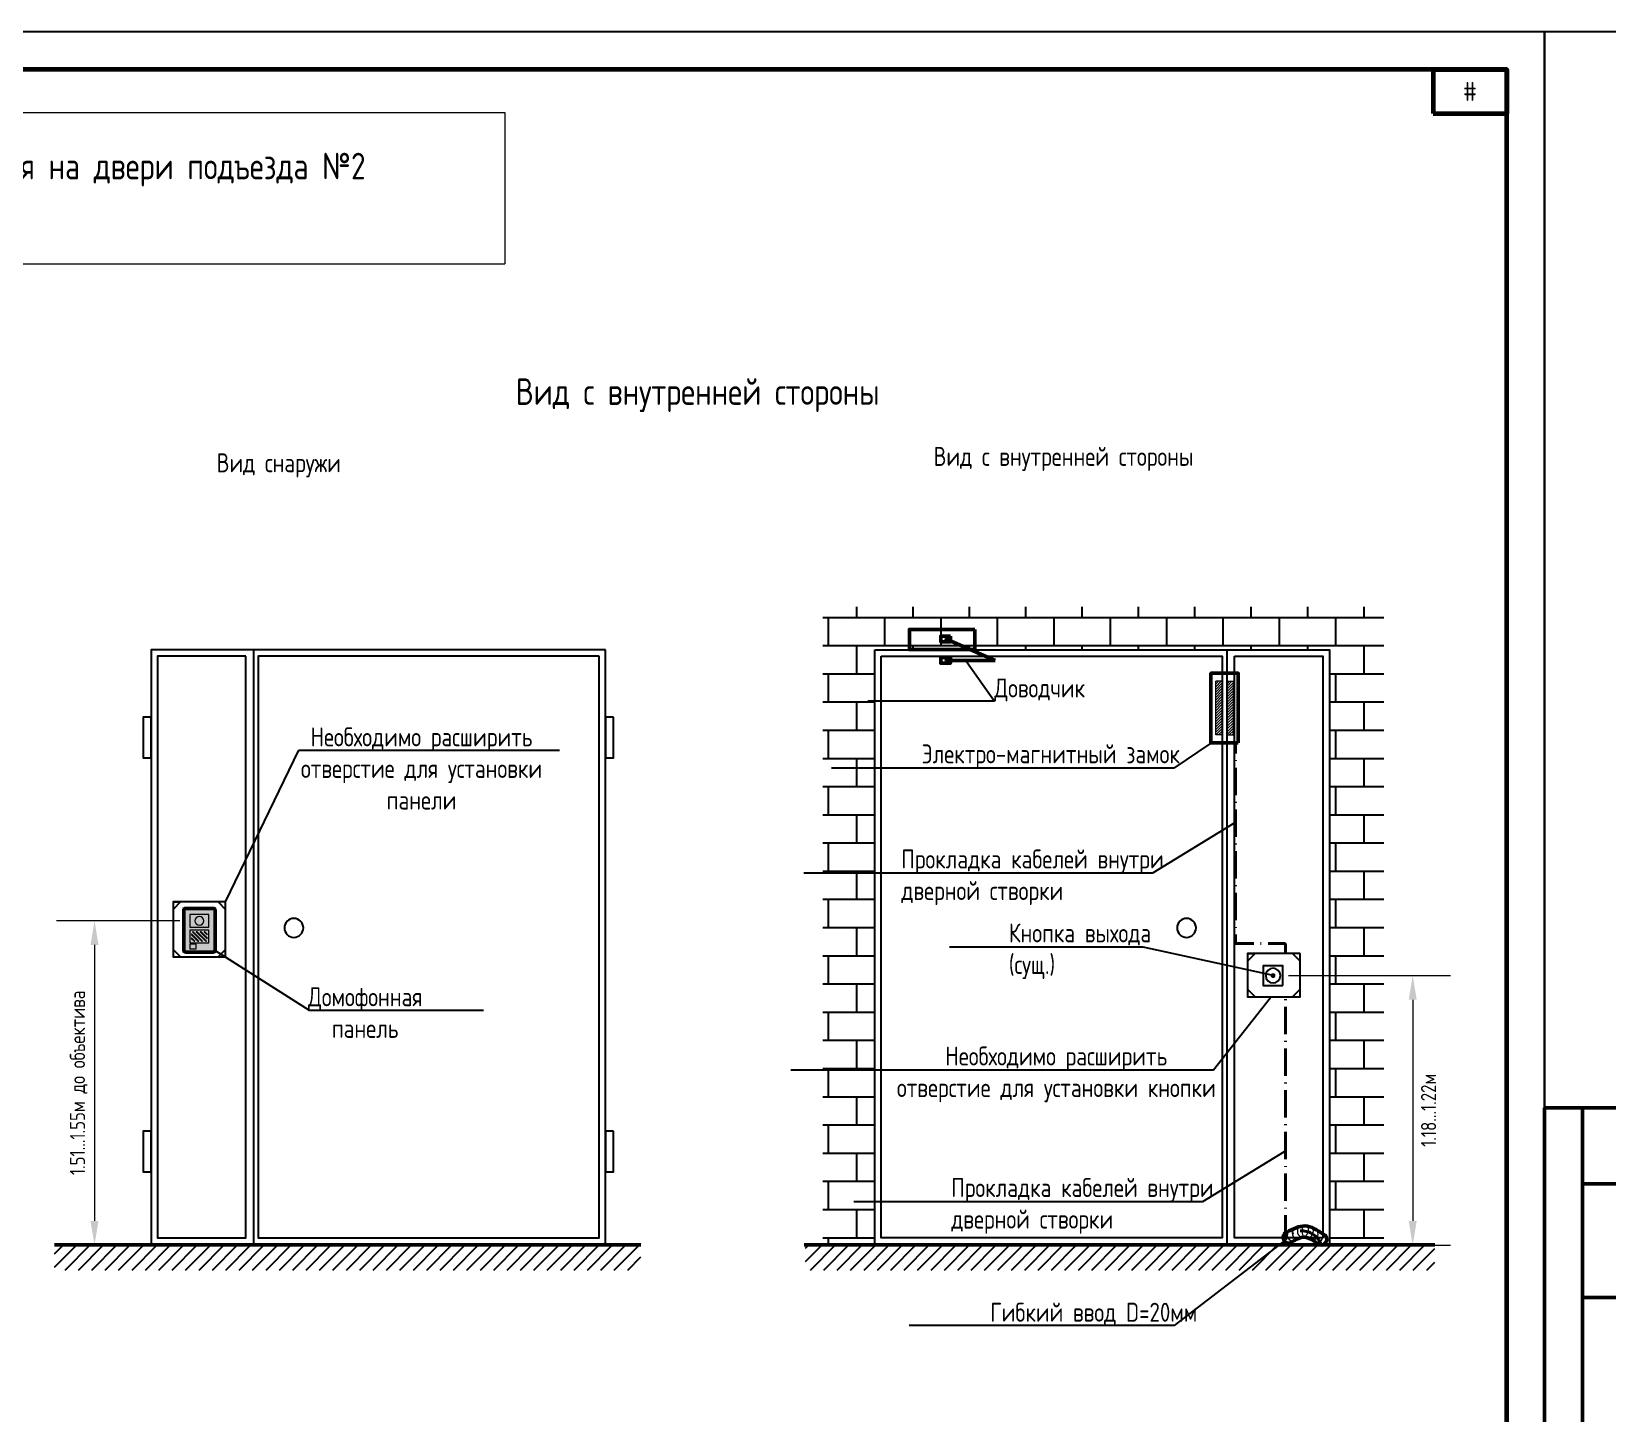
# Model space of a CAD drawing. Header units: millimetres. Extents: x -211 to 10565, y -2293 to 2244.
# Drawn here: x 941.2 to 1149.2, y 2061.8 to 2244.1 of the extents above; entities that cross this region are included whole.
import ezdxf
from ezdxf import colors
from ezdxf.entities.mleader import LeaderData, LeaderLine
from ezdxf.enums import TextEntityAlignment as Align
from ezdxf.math import Vec2, Vec3

# ---------------------------------------------------------------- set-up
doc = ezdxf.new("R2010")
doc.units = ezdxf.units.MM
doc.linetypes.add('ACAD_ISO10W100', pattern=[18, 12, -3, 0, -3])
for name, color, linetype, lineweight in [('(034) Оформление_0', 7, 'Continuous', 9), ('Домофония схемы', 7, 'Continuous', 40), ('Оборудование проектир.', 7, 'Continuous', 50)]:
    doc.layers.add(name, color=color, linetype=linetype, lineweight=lineweight)
for name, color, linetype in [('_', 7, 'Continuous'), ('Выноски и подписи', 7, 'Continuous'), ('Дополнительные схемы', 7, 'Continuous'), ('Планы', 7, 'Continuous')]:
    doc.layers.add(name, color=color, linetype=linetype)
doc.layers.add('ВЭ', color=7, linetype='Continuous', plot=False)
doc.styles.get("Standard").update_dxf_attribs({"font": 'gost.TTF'})
doc.dimstyles.get("Standard").update_dxf_attribs({"dimtxt": 2.5, "dimasz": 3, "dimexe": 5, "dimexo": 2, "dimgap": 2, "dimtad": 1, "dimdec": 1, "dimrnd": 1, "dimzin": 0, "dimdsep": 46, "dimtxsty": 'Standard', "dimcen": 2, "dimadec": 0, "dimazin": 0, "dimtfac": 1, "dimtdec": 1, "dimtofl": 0, "dimtmove": 0, "dimatfit": 3, "dimfxl": 1, "dimtolj": 1, "dimtzin": 0, "dimarcsym": 0})
pattern_1 = [(45, (0, 0), (-0.176777, 0.176777), [])]

# ---------------------------------------------------------------- blocks, each defined once
blk = doc.blocks.new('*T333')
at = {"layer": '(034) Оформление_0', "color": 0, "lineweight": 50, "transparency": 16777216}
for p, q in [((0, 0), (0, 65)), ((0, 65), (20, 65)), ((5, 0), (5, 65)), ((10, 0), (10, 65)), ((15, 0), (15, 65)), ((20, 0), (20, 65)), ((5, 55), (20, 55)), ((5, 40), (20, 40)), ((5, 20), (20, 20)), ((0, 0), (20, 0))]:
    blk.add_line(p, q, dxfattribs=at)
at = {"layer": '(034) Оформление_0', "color": 0, "transparency": 16777216, "insert": (2.5, 2), "char_height": 2.5, "width": 61, "attachment_point": 4, "rotation": 90}
blk.add_mtext('Согласованно', dxfattribs=at)
blk = doc.blocks.new('*U332')
at = {"layer": '(034) Оформление_0'}
blk.add_lwpolyline([(420, 297), (0, 297), (0, 0), (420, 0)], close=True, dxfattribs=at)
blk.add_blockref('*T333', (0, 90))
blk = doc.blocks.new('*T331')
at = {"lineweight": 60, "transparency": 16777216}
for p, q in [((0, 0), (9.69, 0)), ((0, 0), (0, -5.814)), ((9.69, 0), (9.69, -5.814)), ((0, -5.814), (9.69, -5.814))]:
    blk.add_line(p, q, dxfattribs=at)
at = {"color": 0, "transparency": 16777216, "insert": (4.845, -2.907), "char_height": 2.5, "width": 9.69, "attachment_point": 5}
blk.add_mtext('#', dxfattribs=at)
blk = doc.blocks.new('*U329')
at = {"layer": '(034) Оформление_0'}
blk.add_lwpolyline([(420, 297), (0, 297), (0, 0), (420, 0)], close=True, dxfattribs=at)
at = {"layer": '(034) Оформление_0', "lineweight": 60}
blk.add_lwpolyline([(415, 5), (415, 292), (20, 292), (20, 5)], close=True, dxfattribs=at)
blk.add_blockref('*T331', (405.31, 292))
blk = doc.blocks.new('*D335')
at = {"layer": 'Defpoints', "color": 0, "transparency": 16777216}
for p in [(1105.05, 2119.57), (1112.45, 2084.02), (1123.45, 2084.02)]:
    blk.add_point(p, dxfattribs=at)
at = {"layer": 'Выноски и подписи', "color": 0, "lineweight": 0, "transparency": 16777216}
for p, q in [((1107.05, 2119.57), (1128.45, 2119.57)), ((1123.45, 2116.39), (1123.45, 2087.2)), ((1114.45, 2084.02), (1128.45, 2084.02))]:
    blk.add_line(p, q, dxfattribs=at)
at = {"layer": 'Выноски и подписи', "color": 0, "transparency": 16777216}
for points in [[(1122.92, 2116.39), (1123.98, 2116.39), (1123.45, 2119.57)], [(1122.92, 2087.2), (1123.98, 2087.2), (1123.45, 2084.02)]]:
    blk.add_solid(points, dxfattribs=at)
at = {"layer": 'Выноски и подписи', "color": 0, "transparency": 16777216, "insert": (1125.54, 2101.8), "char_height": 2, "attachment_point": 5, "rotation": 90}
blk.add_mtext('\\A1;1.18...1.22м', dxfattribs=at)
blk = doc.blocks.new('Домофония_ЭМ замок')
at = {"layer": 'Оборудование проектир.', "lineweight": 20}
h = blk.add_hatch(dxfattribs=at)
h.set_pattern_fill('ANSI31', color=256, scale=2)
h.set_pattern_definition(pattern_1)
h.paths.add_polyline_path([(8.13, 2.97), (1.08, 2.97), (1.08, 2.14), (8.13, 2.14)])
h = blk.add_hatch(dxfattribs=at)
h.set_pattern_fill('ANSI31', color=256, scale=2)
h.set_pattern_definition(pattern_1)
h.paths.add_polyline_path([(8.13, 0.64), (1.08, 0.64), (1.08, 1.46), (8.13, 1.46)])
at = {"layer": 'Оборудование проектир.', "linetype": 'Continuous', "lineweight": 20}
for p, q in [((1.08, 2.97), (8.13, 2.97)), ((1.08, 2.14), (1.08, 2.97)), ((8.13, 2.14), (1.08, 2.14)), ((8.13, 2.14), (8.13, 2.97)), ((8.13, 1.46), (1.08, 1.46)), ((1.08, 1.46), (1.08, 0.64)), ((1.08, 0.64), (8.13, 0.64)), ((8.13, 1.46), (8.13, 0.64))]:
    blk.add_line(p, q, dxfattribs=at)
at = {"layer": 'Оборудование проектир.'}
blk.add_lwpolyline([(0, 3.61), (9.2, 3.61), (9.2, 0), (0, 0)], close=True, dxfattribs=at)
at = {"layer": 'Выноски и подписи', "oblique": 15, "flags": 3}
for tag, p in [('ID', (14.02, 2.87)), ('БАЗОВАЯ_РАСЦЕНКА', (13.84, -0.5)), ('ЕД.ИЗМ', (13.62, -3.9)), ('КОЛИЧЕСТВО', (13.43, -7.19))]:
    blk.add_attdef(tag, p, '', height=2.5, dxfattribs=at)
blk = doc.blocks.new('*U100')
at = {"layer": 'Оборудование проектир.'}
for p, q in [((3.81, 1.41), (-2.7, -1.41)), ((-2.7, -1.41), (3.82, -1.41))]:
    blk.add_line(p, q, dxfattribs=at)
at = {"layer": 'Оборудование проектир.', "linetype": 'Continuous'}
blk.add_lwpolyline([(0, 2.67), (8.64, 2.67), (8.64, 0), (0, 0)], close=True, dxfattribs=at)
at = {"layer": 'Оборудование проектир.'}
for points in [[(3.22, 1.79), (4.5, 1.79), (4.5, 1.03), (3.22, 1.03)], [(3.22, -1.02), (4.5, -1.02), (4.5, -1.79), (3.22, -1.79)]]:
    blk.add_lwpolyline(points, close=True, dxfattribs=at)
at = {"layer": 'Оборудование проектир.', "lineweight": 20}
for centre in [(3.81, 1.41), (3.82, -1.41)]:
    blk.add_circle(centre, 0.163, dxfattribs=at)
at = {"layer": 'Выноски и подписи', "oblique": 15, "flags": 3}
for tag, p in [('ID', (12.18, 1.71)), ('БАЗОВАЯ_РАСЦЕНКА', (12.06, -1.52)), ('ЕД.ИЗМ', (11.9, -4.73)), ('КОЛИЧЕСТВО', (11.88, -8.09))]:
    blk.add_attdef(tag, p, '', height=2.5, dxfattribs=at)
blk = doc.blocks.new('*T351')
at = {"layer": 'Defpoints', "color": 8, "linetype": 'ByBlock', "lineweight": 0, "transparency": 16777216}
for p, q in [((0, 0), (141.44, 0)), ((0, 0), (0, -20)), ((141.44, 0), (141.44, -20)), ((0, -20), (141.44, -20))]:
    blk.add_line(p, q, dxfattribs=at)
at = {"color": 0, "transparency": 16777216, "insert": (70.72, -10), "char_height": 3.5, "width": 141.442, "attachment_point": 5}
blk.add_mtext('{\\fGOST|b0|i0|c0;Схема расположения оборудования на двери подъезда №2^JМ1:25', dxfattribs=at)
blk = doc.blocks.new('*D356')
at = {"layer": 'Defpoints', "color": 0, "transparency": 16777216}
for p in [(962.76, 2126.8), (949.5, 2084.03), (949.5, 2084.03)]:
    blk.add_point(p, dxfattribs=at)
at = {"layer": 'Выноски и подписи', "color": 0, "lineweight": 0, "transparency": 16777216}
for p, q in [((960.76, 2126.8), (944.5, 2126.8)), ((949.5, 2123.62), (949.5, 2087.21)), ((947.5, 2084.03), (944.5, 2084.03))]:
    blk.add_line(p, q, dxfattribs=at)
at = {"layer": 'Выноски и подписи', "color": 0, "transparency": 16777216}
for points in [[(948.97, 2123.62), (950.03, 2123.62), (949.5, 2126.8)], [(948.97, 2087.21), (950.03, 2087.21), (949.5, 2084.03)]]:
    blk.add_solid(points, dxfattribs=at)
at = {"layer": 'Выноски и подписи', "color": 0, "transparency": 16777216, "insert": (947.41, 2105.42), "char_height": 2, "attachment_point": 5, "rotation": 90}
blk.add_mtext('\\A1;1.51...1.55м до объектива', dxfattribs=at)
blk = doc.blocks.new('Домофония_Дверь Снаружи')
at = {"layer": 'Дополнительные схемы', "linetype": 'Continuous'}
blk.add_line((46.44, 78.53), (46.44, 0), dxfattribs=at)
for points in [[(0, 78.53), (59.97, 78.53), (59.97, 0), (0, 0)], [(0.85, 77.67), (45.85, 77.67), (45.85, 0.93), (0.85, 0.93)], [(47.46, 77.67), (59.14, 77.67), (59.14, 0.93), (47.46, 0.93)], [(-1.03, 69.62), (0, 69.62), (0, 64.26), (-1.03, 64.26)], [(59.97, 69.62), (61.01, 69.62), (61.01, 64.26), (59.97, 64.26)], [(-1.03, 15.02), (0, 15.02), (0, 9.66), (-1.03, 9.66)], [(59.97, 15.02), (61.01, 15.02), (61.01, 9.66), (59.97, 9.66)]]:
    blk.add_lwpolyline(points, close=True, dxfattribs=at)
blk.add_circle((41.13, 41.83), 1.25, dxfattribs=at)
blk = doc.blocks.new('Домофония_Дверь Внутри')
at = {"layer": 'Дополнительные схемы', "linetype": 'Continuous'}
blk.add_line((13.53, 78.53), (13.53, 0), dxfattribs=at)
for points in [[(59.97, 78.53), (0, 78.53), (0, 0), (59.97, 0)], [(12.52, 77.67), (0.84, 77.67), (0.84, 0.93), (12.52, 0.93)], [(59.13, 77.67), (14.13, 77.67), (14.13, 0.93), (59.13, 0.93)]]:
    blk.add_lwpolyline(points, close=True, dxfattribs=at)
blk.add_circle((18.84, 41.83), 1.25, dxfattribs=at)
blk = doc.blocks.new('*U116')
h = blk.add_hatch(color=255)
h.dxf.hatch_style = 1
edge = h.paths.add_edge_path()
edge.add_line((0.21, 5.56), (3.91, 5.56))
edge.add_arc((3.91, 5.36), 0.206, 0, 90, ccw=False)
edge.add_line((4.12, 5.36), (4.12, 0))
edge.add_arc((3.91, 0), 0.206, -90, 0, ccw=False)
edge.add_line((3.91, -0.21), (0.21, -0.21))
edge.add_arc((0.21, 0), 0.206, 180, 270, ccw=False)
edge.add_line((0, 0), (0, 5.36))
edge.add_arc((0.21, 5.36), 0.206, 90, 180, ccw=False)
h = blk.add_hatch(color=255)
h.dxf.hatch_style = 1
edge = h.paths.add_edge_path()
edge.add_line((0.21, 5.56), (3.91, 5.56))
edge.add_arc((3.91, 5.36), 0.206, 0, 90, ccw=False)
edge.add_line((4.12, 5.36), (4.12, 0))
edge.add_arc((3.91, 0), 0.206, -90, 0, ccw=False)
edge.add_line((3.91, -0.21), (0.21, -0.21))
edge.add_arc((0.21, 0), 0.206, 180, 270, ccw=False)
edge.add_line((0, 0), (0, 5.36))
edge.add_arc((0.21, 5.36), 0.206, 90, 180, ccw=False)
at = {"layer": 'Оборудование проектир.', "lineweight": 9}
for p, q in [((1.03, 2.17), (1.33, 2.47)), ((1.03, 1.66), (1.84, 2.47)), ((1.03, 1.54), (1.96, 2.47)), ((1.03, 2.05), (1.45, 2.47)), ((1.12, 1.24), (2.35, 2.47)), ((1.23, 1.24), (2.47, 2.47)), ((1.63, 1.24), (2.86, 2.47)), ((1.74, 1.24), (2.98, 2.47)), ((2.14, 1.24), (3.09, 2.19)), ((2.25, 1.24), (3.09, 2.07)), ((2.65, 1.24), (3.09, 1.68)), ((2.76, 1.24), (3.09, 1.56))]:
    blk.add_line(p, q, dxfattribs=at)
at = {"layer": 'Оборудование проектир.'}
blk.add_lwpolyline([(0.21, 5.56), (3.91, 5.56, -0.414214), (4.12, 5.36), (4.12, 0, -0.414214), (3.91, -0.21), (0.21, -0.21, -0.414214), (0, 0), (0, 5.36, -0.414214)], format="xyb", close=True, dxfattribs=at)
at = {"layer": 'Оборудование проектир.', "lineweight": 9}
for points in [[(0.82, 4.74), (3.3, 4.74), (3.3, 3.09), (0.82, 3.09)], [(0.82, 2.68), (3.3, 2.68), (3.3, 1.03), (0.82, 1.03)], [(2.47, 0.82), (3.3, 0.82), (3.3, 0.21), (2.47, 0.21)]]:
    blk.add_lwpolyline(points, close=True, dxfattribs=at)
for points in [[(1.03, 2.05), (1.03, 2.17)], [(1.33, 2.47), (1.45, 2.47)], [(1.84, 2.47), (1.96, 2.47)], [(2.35, 2.47), (2.47, 2.47)], [(2.86, 2.47), (2.98, 2.47)], [(3.09, 2.19), (3.09, 2.07)], [(1.03, 1.54), (1.03, 1.66)], [(1.23, 1.24), (1.12, 1.24)], [(1.74, 1.24), (1.63, 1.24)], [(2.25, 1.24), (2.14, 1.24)], [(2.76, 1.24), (2.65, 1.24)], [(3.09, 1.68), (3.09, 1.56)]]:
    blk.add_lwpolyline(points, dxfattribs=at)
blk.add_circle((2.06, 3.91), 0.583, dxfattribs=at)
at = {"oblique": 15, "flags": 3}
for tag, p in [('ID', (17.08, 2.75)), ('БАЗОВАЯ_РАСЦЕНКА', (17.17, -0.69)), ('ЕД.ИЗМ', (17.03, -4.14)), ('КОЛИЧЕСТВО', (16.94, -8.43))]:
    blk.add_attdef(tag, p, '', height=2.5, dxfattribs=at)
blk = doc.blocks.new('*U303')
at = {"layer": 'Оборудование проектир.'}
for centre, start, end in [((-2.22, -1.58), 108.2365, 311.6162), ((2.06, -1.83), 221.9143, 67.6649)]:
    blk.add_arc(centre, 0.743, start, end, dxfattribs=at)
at = {"layer": 'Оборудование проектир.', "lineweight": 20}
for centre, radius, start, end in [((-1.69, -1.29), 0.725, 124.1201, 292.639), ((-1, -1.02), 0.75, 121.7789, 267.3981), ((-0.17, -0.72), 0.906, 143.2711, 249.56), ((1.08, -0.77), 1.55, 152.8703, 209.6903), ((-1.17, -0.4), 1.58, 314.0467, 10.3181), ((0.13, -0.74), 0.906, 282.0565, 28.5793), ((0.92, -1.13), 0.75, 264.2522, 51.5938), ((1.57, -1.48), 0.726, 234.4509, 45.1396)]:
    blk.add_arc(centre, radius, start, end, dxfattribs=at)
at = {"layer": 'Оборудование проектир.'}
for points in [[(2.35, -1.14), (-0.04, -0.06), (-2.45, -0.87)], [(1.51, -2.32), (-0.13, -1.54), (-1.73, -2.13)]]:
    blk.add_spline(points, degree=3, dxfattribs=at)
at = {"layer": 'Выноски и подписи', "oblique": 15, "flags": 3}
for tag, p in [('ID', (10.02, 0.83)), ('БАЗОВАЯ_РАСЦЕНКА', (9.67, -2.38)), ('ЕД.ИЗМ', (9.57, -5.9)), ('КОЛИЧЕСТВО', (9.26, -9.25))]:
    blk.add_attdef(tag, p, '', height=2.5, dxfattribs=at)
blk = doc.blocks.new('Домофония_Кнопка открытия двери')
at = {"layer": 'Оборудование проектир.', "color": 0, "linetype": 'ByBlock', "lineweight": -2}
blk.add_lwpolyline([(0, 0), (0, 2.58), (2.58, 2.58), (2.58, 0)], close=True, dxfattribs=at)
at = {"layer": 'Оборудование проектир.', "color": 0, "linetype": 'ByBlock', "lineweight": -2, "const_width": 0.323}
blk.add_lwpolyline([(1.13, 1.29, 1), (1.45, 1.29, 1)], format="xyb", close=True, dxfattribs=at)
at = {"layer": 'Оборудование проектир.', "color": 0, "linetype": 'ByBlock', "lineweight": -2}
blk.add_circle((1.29, 1.29), 0.969, dxfattribs=at)
at = {"layer": 'Выноски и подписи', "color": 0, "linetype": 'ByBlock', "lineweight": -2, "oblique": 15, "flags": 3}
for tag, p in [('ID', (7.58, 8.42)), ('БАЗОВАЯ_РАСЦЕНКА', (7.33, 5.32)), ('ЕД.ИЗМ', (7.21, 2.53)), ('КОЛИЧЕСТВО', (6.92, -0.37))]:
    blk.add_attdef(tag, p, '', height=2.5, dxfattribs=at)
blk = doc.blocks.new('Домофония_Подготовка_места_установки')
at = {"color": 0, "linetype": 'ByBlock', "lineweight": -2}
for p, q in [((0, 4.7), (0, 4.7)), ((1, 5.7), (1, 5.7)), ((1, 5.7), (1, 5.7)), ((5.94, 5.7), (6.94, 5.7)), ((6.94, 5.7), (5.94, 5.7)), ((6.94, 4.7), (6.94, 4.7)), ((0, 1), (0, 1)), ((1, 0), (1, 0)), ((5.94, 0), (5.94, 0)), ((6.94, 1), (6.94, 1))]:
    blk.add_line(p, q, dxfattribs=at)
at = {"layer": '_', "color": 0, "linetype": 'ByBlock', "lineweight": -2}
for p, q in [((1, 5.7), (0, 4.7)), ((5.94, 5.7), (6.94, 4.7)), ((0, 1), (1, 0)), ((6.94, 1), (5.94, 0))]:
    blk.add_line(p, q, dxfattribs=at)
blk.add_lwpolyline([(0, 5.7), (6.94, 5.7), (6.94, 0), (0, 0)], close=True, dxfattribs=at)
at = {"layer": 'Выноски и подписи', "color": 0, "linetype": 'ByBlock', "lineweight": -2, "oblique": 15, "flags": 3}
for tag, p in [('ID', (10.4, 3.35)), ('БАЗОВАЯ_РАСЦЕНКА', (10.17, 0.12)), ('ЕД.ИЗМ', (10.11, -3.34)), ('КОЛИЧЕСТВО', (10.11, -6.78))]:
    blk.add_attdef(tag, p, '', height=2.5, dxfattribs=at)
blk = doc.blocks.new('*U301')
at = {"color": 0, "linetype": 'ByBlock', "lineweight": -2}
for p, q in [((0, 6.25), (0, 6.25)), ((1, 7.25), (1, 7.25)), ((1, 7.25), (1, 7.25)), ((5.94, 7.25), (6.94, 7.25)), ((6.94, 7.25), (5.94, 7.25)), ((6.94, 4.7), (6.94, 4.7)), ((0, 1), (0, 1)), ((1, 0), (1, 0)), ((5.94, 0), (5.94, 0)), ((6.94, 1), (6.94, 1))]:
    blk.add_line(p, q, dxfattribs=at)
at = {"layer": '_', "color": 0, "linetype": 'ByBlock', "lineweight": -2}
for p, q in [((1, 7.25), (0, 6.25)), ((5.94, 7.25), (6.94, 6.25)), ((0, 1), (1, 0)), ((6.94, 1), (5.94, 0))]:
    blk.add_line(p, q, dxfattribs=at)
blk.add_lwpolyline([(0, 7.25), (6.94, 7.25), (6.94, 0), (0, 0)], close=True, dxfattribs=at)
at = {"layer": 'Выноски и подписи', "color": 0, "linetype": 'ByBlock', "lineweight": -2, "oblique": 15, "flags": 3}
for tag, p in [('ID', (10.4, 3.35)), ('БАЗОВАЯ_РАСЦЕНКА', (10.17, 0.12)), ('ЕД.ИЗМ', (10.11, -3.34)), ('КОЛИЧЕСТВО', (10.11, -6.78))]:
    blk.add_attdef(tag, p, '', height=2.5, dxfattribs=at)
blk = doc.blocks.new('_None')

msp = doc.modelspace()

# ---------------------------------------------------------------- hatches: boundary and pattern name
at = {"layer": 'Дополнительные схемы'}
h = msp.add_hatch(dxfattribs=at)
h.set_pattern_fill('AR-B816', color=256, scale=0.46497)
h.set_pattern_definition([(0, (-2959.8274, 1445.1936), (0, 3.7197593), []), (90, (-2959.8274, 1445.1936), (-3.7197593, 3.7197593), [3.7197593, -3.7197593])])
edge = h.paths.add_edge_path()
edge.add_line((1112.45, 2162.56), (1065.45, 2162.56))
edge.add_line((1065.45, 2162.56), (1056.81, 2162.56))
edge.add_line((1056.81, 2162.56), (1052.47, 2162.56))
edge.add_line((1052.47, 2162.56), (1052.47, 2084.03))
edge.add_line((1052.47, 2084.03), (1045.62, 2084.03))
edge.add_line((1045.62, 2084.03), (1045.62, 2168.23))
edge.add_line((1045.62, 2168.23), (1119.63, 2168.23))
edge.add_line((1119.63, 2168.23), (1119.63, 2084.03))
edge.add_line((1119.63, 2084.03), (1113.61, 2084.03))
edge.add_arc((1113.51, 2084.48), 0.46, 282.9469, 617.0531)
edge.add_line((1113.4, 2084.03), (1112.45, 2084.03))
edge.add_line((1112.45, 2084.03), (1112.45, 2158.74))
edge.add_line((1112.45, 2158.74), (1112.45, 2159.29))
edge.add_line((1112.45, 2159.29), (1112.45, 2162.56))
edge = h.paths.add_edge_path(flags=16)
edge.add_arc((1116.35, 2157.95), 0.761, -40.3291, 226.1974, ccw=False)
edge.add_arc((1116.36, 2157.73), 0.631, 334.4887, 571.3796)
edge = h.paths.add_edge_path(flags=16)
edge.add_arc((1113.79, 2158.1), 0.296, 332.8134, 603.3533)
edge.add_arc((1113.77, 2158.17), 0.353, -35.7979, 251.9646, ccw=False)
at = {"layer": 'Планы'}
h = msp.add_hatch(dxfattribs=at)
h.set_pattern_fill('ANSI31', color=256, scale=10)
h.set_pattern_definition([(45, (-8569.9918, 891.2979), (-0.88388348, 0.88388348), [])])
h.paths.add_polyline_path([(944.22, 2084.03), (1021.61, 2084.03), (1021.61, 2080.72), (944.22, 2080.72)])
h = msp.add_hatch(dxfattribs=at)
h.set_pattern_fill('ANSI31', color=256, scale=10)
h.set_pattern_definition([(45, (-8473.3986, 891.2979), (-0.88388348, 0.88388348), [])])
h.paths.add_polyline_path([(1043.32, 2084.03), (1126.35, 2084.03), (1126.35, 2080.72), (1043.32, 2080.72)])

# ---------------------------------------------------------------- linework, layer by layer
at = {"linetype": 'Continuous', "lineweight": 0}
msp.add_lwpolyline([(1071.09, 2162.56), (1112.45, 2162.56), (1112.45, 2158.82)], dxfattribs=at)
at = {"layer": '_', "lineweight": 0}
for p, q in [((1106.96, 2084.02), (1113.93, 2084.02)), ((1110.44, 2084.02), (1106.96, 2084.02)), ((1113.93, 2084.02), (1110.44, 2084.02)), ((1110.44, 2084.02), (1110.44, 2084.02)), ((1112.45, 2084.03), (1117.1, 2084.03)), ((1114.77, 2084.03), (1112.45, 2084.03)), ((1117.1, 2084.03), (1114.77, 2084.03)), ((1114.77, 2084.03), (1114.77, 2084.03))]:
    msp.add_line(p, q, dxfattribs=at)
at = {"layer": 'ВЭ'}
for points in [[(720.85, 2244.11), (1140.85, 2244.11), (1140.85, 1947.11), (720.85, 1947.11)], [(1140.85, 2244.11), (1560.85, 2244.11), (1560.85, 1947.11), (1140.85, 1947.11)]]:
    msp.add_lwpolyline(points, close=True, dxfattribs=at)
at = {"layer": 'Домофония схемы', "color": 3, "linetype": 'ACAD_ISO10W100', "ltscale": 0.3, "flags": 128}
msp.add_lwpolyline([(1106.65, 2122.47), (1106.65, 2123.79), (1100.06, 2123.79), (1100.06, 2150.26)], dxfattribs=at)
msp.add_lwpolyline([(1111.37, 2084.03, 0.616928), (1106.64, 2084.77), (1106.65, 2116.77)], format="xyb", dxfattribs=at)
at = {"layer": 'Дополнительные схемы', "lineweight": 50, "flags": 128}
for points in [[(1021.61, 2084.03), (944.22, 2084.03)], [(1126.35, 2084.03), (1043.14, 2084.03)]]:
    msp.add_lwpolyline(points, dxfattribs=at)

# ---------------------------------------------------------------- block references
at = {"layer": '(034) Оформление_0'}
for name, p in [('*U329', (720.85, 1947.11)), ('*U332', (1140.85, 1947.11))]:
    msp.add_blockref(name, p, dxfattribs=at)
for name, p in [('*T351', (862.22, 2233.45)), ('*U303', (1109.3, 2086.6))]:
    msp.add_blockref(name, p)
at = {"xscale": -1.00025444196032, "yscale": 1.00025444196032, "zscale": 1.00025444196032}
msp.add_blockref('*U100', (1065.67, 2162.57), dxfattribs=at)
at = {"xscale": -1.00025444196032, "yscale": 1.00025444196032, "zscale": 1.00025444196032, "rotation": 270}
msp.add_blockref('Домофония_ЭМ замок', (1096.81, 2150.26), dxfattribs=at)
at = {"xscale": -1}
for name, p in [('*U301', (966.8, 2122.03)), ('*U116', (965.4, 2122.88)), ('Домофония_Подготовка_места_установки', (1108.6, 2116.77)), ('Домофония_Кнопка открытия двери', (1106.31, 2118.28))]:
    msp.add_blockref(name, p, dxfattribs=at)
at = {"layer": 'Дополнительные схемы', "xscale": -1}
for name, p in [('Домофония_Дверь Снаружи', (1016.94, 2084.03)), ('Домофония_Дверь Внутри', (1112.45, 2084.03))]:
    msp.add_blockref(name, p, dxfattribs=at)

# ---------------------------------------------------------------- texts
at = {"layer": '(034) Оформление_0'}
msp.add_text('Вид с внутренней стороны', height=3.5, dxfattribs=at).set_placement((1029.09, 2194.86), align=Align.CENTER)
at = {"layer": 'Выноски и подписи'}
for s, p in [('Вид снаружи', (965.61, 2185.97)), ('Вид с внутренней стороны', (1060.22, 2186.81))]:
    msp.add_text(s, height=2.5, dxfattribs=at).set_placement(p)

# ---------------------------------------------------------------- dimensions: what is measured, and where the dimension line sits
for base, p1, p2, text, override, picture, middle in [((949.5, 2084.03), (962.76, 2126.8), (949.5, 2084.03), '1.51...1.55м до объектива', {"dimtxt": 2, "dimasz": 3.18, "dimgap": 1.09, "dimtad": 2, "dimjust": 0, "dimtih": 0, "dimtoh": 0, "dimdsep": 0, "dimtxsty": 'Standard', "dimatfit": 3, "dimlwd": 0, "dimlwe": 0}, '*D356', (947.41, 2105.42)), ((1123.45, 2084.02), (1105.05, 2119.57), (1112.45, 2084.02), '1.18...1.22м', {"dimtxt": 2, "dimasz": 3.18, "dimgap": 1.09, "dimtad": 2, "dimtih": 0, "dimtoh": 0, "dimdsep": 0, "dimtxsty": 'Standard', "dimatfit": 3, "dimlwd": 0, "dimlwe": 0}, '*D335', (1125.54, 2101.8))]:
    dim = msp.add_linear_dim(base=base, p1=p1, p2=p2, angle=90, text=text, dimstyle='Standard', override=override, dxfattribs=at)
    dim.commit()
    dim.dimension.update_dxf_attribs({"geometry": picture, "text_midpoint": middle})

# ---------------------------------------------------------------- leaders
at = {"layer": 'Выноски и подписи', "ltscale": 5}
ml = msp.add_multileader_mtext('Standard', dxfattribs=at)
ml.set_content('Доводчик', color=256)
ml.set_leader_properties()
ml.build(insert=Vec2(0, 0))
ml.multileader.update_dxf_attribs({"text_left_attachment_type": 6, "text_right_attachment_type": 6, "dogleg_length": 0, "arrow_head_size": 0.18})
ctx = ml.context
ctx.base_point, ctx.char_height, ctx.arrow_head_size, ctx.landing_gap_size, ctx.plane_origin = Vec3(1068.24, 2155.76), 2.5, 0.18, 0, Vec3(1068.68, 2163.5)
ctx.left_attachment, ctx.right_attachment = 6, 6
notes = []
notes.append((ctx, [(1, (1, 1, 0), (1068.24, 2155.76), (1, 0), 0, [(0, [(1064.46, 2161.16)], 0, [])])]))
ctx.mtext.insert, ctx.mtext.defined_height, ctx.mtext.flow_direction = Vec3(1068.24, 2158.76), 5.67, 5
at = {"layer": 'Выноски и подписи'}
ml = msp.add_multileader_mtext('Standard', dxfattribs=at)
ml.set_content('Необходимо расширить отверстие для установки панели', color=256)
ml.set_leader_properties()
ml.set_arrow_properties(name='NONE')
ml.build(insert=Vec2(0, 0))
ml.multileader.update_dxf_attribs({"text_left_attachment_type": 6, "text_right_attachment_type": 6, "dogleg_length": 0, "arrow_head_size": 0.18})
ctx = ml.context
ctx.base_point, ctx.char_height, ctx.arrow_head_size, ctx.landing_gap_size, ctx.plane_origin = Vec3(976.45, 2149.31), 2.5, 0.18, 0, Vec3(975.18, 2146.15)
ctx.left_attachment, ctx.right_attachment, ctx.text_align_type = 6, 6, 1
notes.append((ctx, [(0, (1, 1, 0), (976.45, 2149.31), (1, 0), 0, [(0, [(966.8, 2129.28)], 0, [])])]))
ctx.mtext.insert, ctx.mtext.width, ctx.mtext.defined_height, ctx.mtext.alignment, ctx.mtext.flow_direction = Vec3(992.65, 2152.31), 34.0886, 11.09, 2, 5
at = {"layer": 'Выноски и подписи', "ltscale": 5}
ml = msp.add_multileader_mtext('Standard', dxfattribs=at)
ml.set_content('Электро-магнитный замок', color=256)
ml.set_leader_properties()
ml.build(insert=Vec2(0, 0))
ml.multileader.update_dxf_attribs({"text_left_attachment_type": 6, "text_right_attachment_type": 6, "dogleg_length": 0, "arrow_head_size": 0.18})
ctx = ml.context
ctx.base_point, ctx.char_height, ctx.arrow_head_size, ctx.landing_gap_size, ctx.plane_origin = Vec3(1058.65, 2146.95), 2.5, 0.18, 0, Vec3(1098.46, 2152.76)
ctx.left_attachment, ctx.right_attachment = 6, 6
notes.append((ctx, [(0, (1, 1, 0), (1091.91, 2146.95), (-1, 0), 0, [(0, [(1096.81, 2150.26)], 0, [])])]))
ctx.mtext.insert, ctx.mtext.defined_height, ctx.mtext.flow_direction = Vec3(1058.65, 2150.07), 0.896, 5
ml = msp.add_multileader_mtext('Standard', dxfattribs=at)
ml.set_content('Прокладка кабелей внутри\\Pдверной створки', color=256)
ml.set_leader_properties()
ml.build(insert=Vec2(0, 0))
ml.multileader.update_dxf_attribs({"text_left_attachment_type": 6, "text_right_attachment_type": 6, "dogleg_length": 0, "arrow_head_size": 0.18})
ctx = ml.context
ctx.base_point, ctx.char_height, ctx.arrow_head_size, ctx.landing_gap_size, ctx.plane_origin = Vec3(1055.96, 2133.07), 2.5, 0.18, 0, Vec3(1108.88, 2158.93)
ctx.left_attachment, ctx.right_attachment = 6, 6
notes.append((ctx, [(1, (1, 1, 0), (1089.11, 2133.07), (-1, 0), 0, [(0, [(1100.06, 2139.76)], 0, [])])]))
ctx.mtext.insert, ctx.mtext.defined_height, ctx.mtext.flow_direction = Vec3(1055.96, 2136.2), 19.36, 5
ml = msp.add_multileader_mtext('Standard', dxfattribs=at)
ml.set_content('Кнопка выхода\\P(сущ.)', color=256)
ml.set_leader_properties()
ml.build(insert=Vec2(0, 0))
ml.multileader.update_dxf_attribs({"text_left_attachment_type": 6, "text_right_attachment_type": 6, "dogleg_length": 0, "arrow_head_size": 0.18})
ctx = ml.context
ctx.base_point, ctx.char_height, ctx.arrow_head_size, ctx.landing_gap_size, ctx.plane_origin = Vec3(1070.15, 2123.33), 2.5, 0.18, 0, Vec3(1130.54, 2109.11)
ctx.left_attachment, ctx.right_attachment = 6, 6
notes.append((ctx, [(1, (1, 1, 0), (1087.9, 2123.33), (-1, 0), 0, [(0, [(1105.02, 2119.57)], 0, [])])]))
ctx.mtext.insert, ctx.mtext.flow_direction = Vec3(1070.15, 2126.45), 5
ml = msp.add_multileader_mtext('Standard', dxfattribs=at)
ml.set_content('Домофонная \\Pпанель', color=256)
ml.set_leader_properties()
ml.set_arrow_properties(name='NONE')
ml.build(insert=Vec2(0, 0))
ml.multileader.update_dxf_attribs({"text_left_attachment_type": 6, "text_right_attachment_type": 6, "dogleg_length": 0, "arrow_head_size": 0.18})
ctx = ml.context
ctx.base_point, ctx.char_height, ctx.arrow_head_size, ctx.landing_gap_size, ctx.plane_origin = Vec3(977.82, 2115.02), 2.5, 0.18, 0, Vec3(1032.03, 2108.86)
ctx.left_attachment, ctx.right_attachment, ctx.text_align_type = 6, 6, 1
notes.append((ctx, [(0, (1, 1, 0), (977.82, 2115.02), (1, 0), 0, [(0, [(965.4, 2122.88)], 0, [])])]))
ctx.mtext.insert, ctx.mtext.alignment, ctx.mtext.flow_direction = Vec3(985.22, 2118.02), 2, 5
ml = msp.add_multileader_mtext('Standard', dxfattribs=at)
ml.set_content('Необходимо расширить \\Pотверстие для установки кнопки', color=256)
ml.set_leader_properties()
ml.build(insert=Vec2(0, 0))
ml.multileader.update_dxf_attribs({"text_left_attachment_type": 6, "text_right_attachment_type": 6, "dogleg_length": 0, "arrow_head_size": 0.18})
ctx = ml.context
ctx.base_point, ctx.char_height, ctx.arrow_head_size, ctx.landing_gap_size, ctx.plane_origin = Vec3(1055.68, 2107.09), 2.5, 0.18, 0, Vec3(1113.17, 2133.65)
ctx.left_attachment, ctx.right_attachment, ctx.text_align_type = 6, 6, 1
notes.append((ctx, [(1, (1, 1, 0), (1097.17, 2107.09), (-1, 0), 0, [(0, [(1104.79, 2116.77)], 0, [])])]))
ctx.mtext.insert, ctx.mtext.defined_height, ctx.mtext.alignment, ctx.mtext.flow_direction = Vec3(1076.42, 2110.21), 19.36, 2, 5
ml = msp.add_multileader_mtext('Standard', dxfattribs=at)
ml.set_content('Прокладка кабелей внутри\\Pдверной створки', color=256)
ml.set_leader_properties()
ml.build(insert=Vec2(0, 0))
ml.multileader.update_dxf_attribs({"text_left_attachment_type": 6, "text_right_attachment_type": 6, "dogleg_length": 0, "arrow_head_size": 0.18})
ctx = ml.context
ctx.base_point, ctx.char_height, ctx.arrow_head_size, ctx.landing_gap_size, ctx.plane_origin = Vec3(1062.55, 2089.73), 2.5, 0.18, 0, Vec3(1115.47, 2115.59)
ctx.left_attachment, ctx.right_attachment = 6, 6
notes.append((ctx, [(1, (1, 1, 0), (1095.71, 2089.73), (-1, 0), 0, [(0, [(1106.65, 2096.42)], 0, [])])]))
ctx.mtext.insert, ctx.mtext.defined_height, ctx.mtext.flow_direction = Vec3(1062.55, 2092.86), 19.36, 5
ml = msp.add_multileader_mtext('Standard', dxfattribs=at)
ml.set_content('Гибкий ввод D=20мм', color=256)
ml.set_leader_properties()
ml.build(insert=Vec2(0, 0))
ml.multileader.update_dxf_attribs({"text_left_attachment_type": 6, "text_right_attachment_type": 6, "dogleg_length": 0, "arrow_head_size": 0.18})
ctx = ml.context
ctx.base_point, ctx.char_height, ctx.arrow_head_size, ctx.landing_gap_size, ctx.plane_origin = Vec3(1067.7, 2073.41), 2.5, 0.18, 0, Vec3(1098.43, 2081.16)
ctx.left_attachment, ctx.right_attachment = 6, 6
notes.append((ctx, [(0, (1, 1, 0), (1091.99, 2073.41), (-1, 0), 0, [(0, [(1106.51, 2084.55)], 0, [])])]))
ctx.mtext.insert, ctx.mtext.defined_height, ctx.mtext.flow_direction = Vec3(1067.7, 2076.41), 2.3, 5
for ctx, leaders in notes:
    for number, flags, end, landing, length, lines in leaders:
        leader = LeaderData()
        leader.index, (leader.has_last_leader_line, leader.has_dogleg_vector, leader.attachment_direction) = number, flags
        leader.last_leader_point, leader.dogleg_vector, leader.dogleg_length = Vec3(end), Vec3(landing), length
        for number, points, colour, breaks in lines:
            line = LeaderLine()
            line.index, line.vertices, line.color, line.breaks = number, Vec3.list(points), colors.encode_raw_color(colour), breaks
            leader.lines.append(line)
        ctx.leaders.append(leader)

doc.saveas('drawing.dxf')
